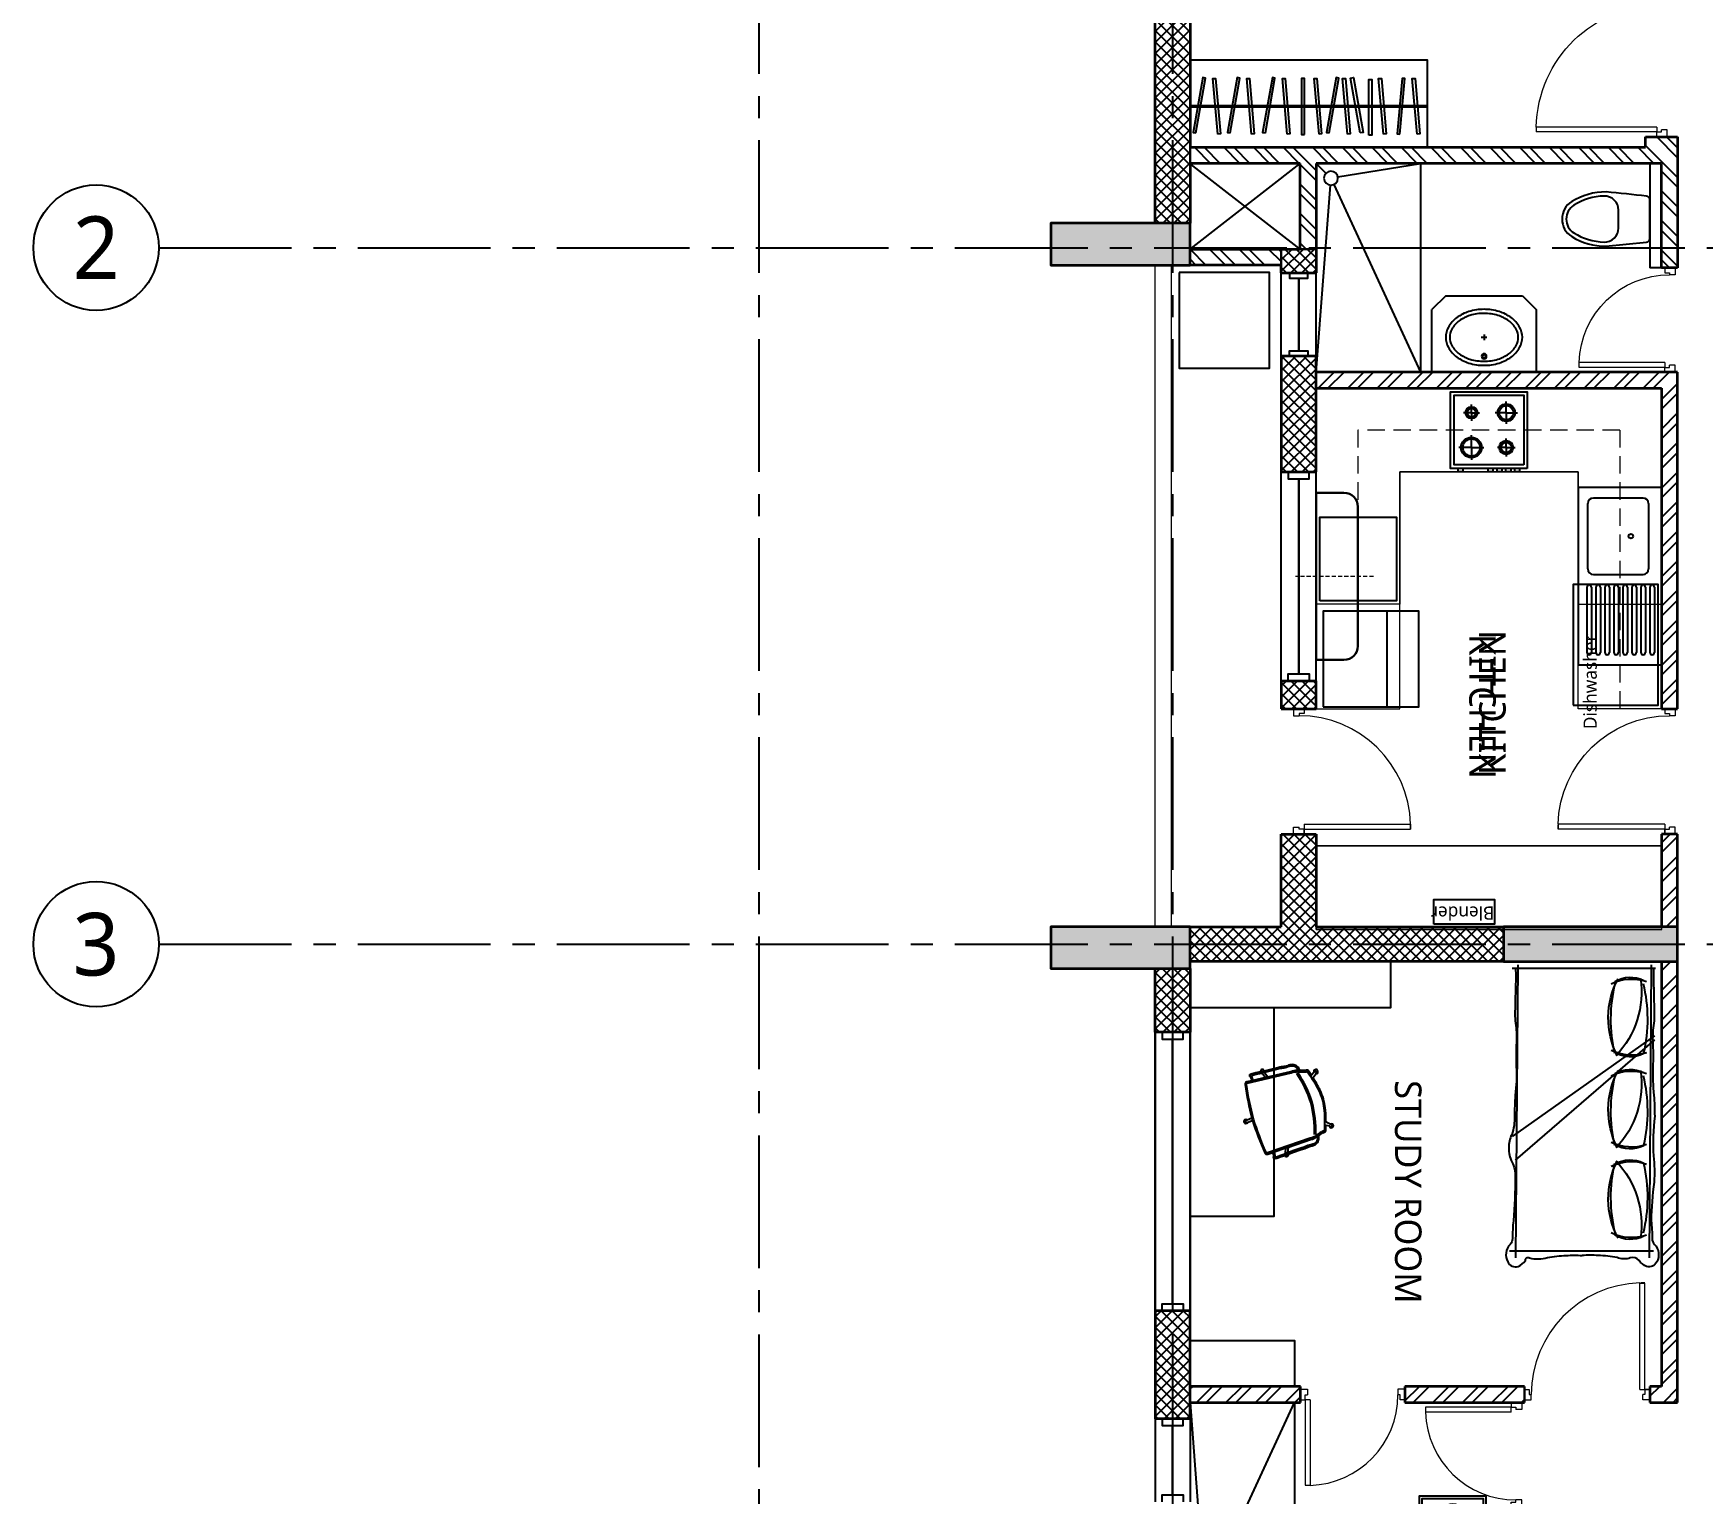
# Model space of a CAD drawing. Header units: millimetres. Extents: x -2409243 to -2334937, y -643723 to -441957.
# Drawn here: x -2367497 to -2355516, y -468162 to -457680 of the extents above; entities that cross this region are included whole.
import ezdxf
from ezdxf.enums import TextEntityAlignment as Align

# ---------------------------------------------------------------- set-up
doc = ezdxf.new("R2010")
doc.units = ezdxf.units.MM
doc.header["$MEASUREMENT"] = 0
for name, pattern in [('CENTER2', [28.575, 19.05, -3.175, 3.175, -3.175]), ('DASHED', [0.75, 0.5, -0.25]), ('DASHED2', [0.375, 0.25, -0.125]), ('HIDDEN', [0.375, 0.25, -0.125])]:
    doc.linetypes.add(name, pattern=pattern)
for name, color, linetype in [('00', 5, 'Continuous'), ('A-Anno-Dims', 7, 'Continuous'), ('A-Anno-Grid Lines', 154, 'Continuous'), ('A-Sanitory', 181, 'Continuous'), ('A-Wall Patt', 8, 'Continuous'), ('A-Window', 4, 'Continuous'), ('Anno_Labels', 7, 'Continuous'), ('S-Conc Patt', 9, 'Continuous'), ('TAGS', 7, 'Continuous')]:
    doc.layers.add(name, color=color, linetype=linetype)
for name, color, linetype, lineweight in [('A-Detail Lines', 8, 'Continuous', 25), ('A-Door', 4, 'Continuous', 9), ('A-DTLS-Elevation', 4, 'Continuous', 25), ('A-Wall Ele', 3, 'Continuous', 20), ('A-Wall Sec', 1, 'Continuous', 30), ('COL', 15, 'Continuous', 25), ('dottd', 7, 'HIDDEN', 13), ('HVAC Units', 60, 'Continuous', 30), ('I-Kitchen App', 252, 'Continuous', 25), ('I-Slabs', 245, 'Continuous', 9), ('S-Concrete', 40, 'Continuous', 30)]:
    doc.layers.add(name, color=color, linetype=linetype, lineweight=lineweight)
doc.layers.add('I-Furniture', color=7, linetype='Continuous', lineweight=25, true_color=0xd17000)
doc.layers.get('A-Anno-Dims').off()
doc.styles.get("Standard").update_dxf_attribs({"font": 'trebuc.ttf'})
pattern_1 = [(45, (-2351525.57, -482115.75), (-106.066, 106.066), []), (45, (-2351454.86, -482115.75), (-106.066, 106.066), [])]
pattern_2 = [(45, (-1525842.6, -761258.91), (-106.066017, 106.066017), []), (45, (-1525771.88, -761258.91), (-106.066017, 106.066017), [])]
pattern_3 = [(135, (-1525842.595, -192126.625), (39.7747564, 39.7747564), []), (45, (-1525842.595, -192126.625), (39.7747564, -39.7747564), [])]

# ---------------------------------------------------------------- blocks, each defined once
blk = doc.blocks.new('Cols Residences')
at = {"layer": 'S-Conc Patt'}
for points in [[(-272, -4479), (28, -4480), (28, -3480), (-272, -3479)], [(4778, -4479), (5078, -4479), (5078, -3479), (4778, -3479)], [(-222, -7979), (28, -7979), (28, -6729), (-222, -6729)]]:
    blk.add_hatch(color=256, dxfattribs=at).paths.add_polyline_path(points)
at = {"layer": 'S-Concrete', "lineweight": 35}
for points in [[(-272, -4479), (28, -4479), (28, -3480), (-272, -3479)], [(4778, -4479), (5078, -4479), (5078, -3479), (4778, -3479)], [(-222, -7979), (28, -7979), (28, -6729), (-222, -6729)]]:
    blk.add_lwpolyline(points, close=True, dxfattribs=at)
blk = doc.blocks.new('Normal Kitcehn Internal Arrangemnt')
at = {"layer": 'I-Slabs'}
for points in [[(-31665, -7557), (-31665, -8157), (-33365, -8157), (-33365, -9437), (-32415, -9437), (-32415, -10037), (-33965, -10037), (-33965, -7557), (-31665, -7557)], [(-30680, -7557), (-30680, -10037), (-30080, -10037), (-30080, -7557), (-30680, -7557)]]:
    blk.add_lwpolyline(points, dxfattribs=at)
blk = doc.blocks.new('ABL_Door_S - 1000 x 2100-11-3 Second Floor Lvl')
at = {"layer": 'A-Door', "color": 5}
for p, q in [((-500, 38), (-450, 38)), ((-500, -38), (-500, 38)), ((-450, 38), (-450, -3)), ((450, 38), (450, -3)), ((500, 38), (450, 38)), ((500, -38), (500, 38)), ((-500, -38), (-465, -38)), ((-465, -3), (-450, -3)), ((-465, -38), (-465, -3)), ((-430, -38), (-465, -38)), ((465, -3), (450, -3)), ((465, -38), (465, -3)), ((500, -38), (465, -38))]:
    blk.add_line(p, q, dxfattribs=at)
at = {"layer": 'A-Door', "color": 5, "lineweight": 18}
for p, q in [((-465, -38), (-465, -902)), ((-430, -38), (-430, -902)), ((-430, -902), (-465, -902))]:
    blk.add_line(p, q, dxfattribs=at)
at = {"layer": 'A-Door'}
blk.add_arc((-450, -3), 900, 271.2733, 0, dxfattribs=at)
blk = doc.blocks.new('ABL_Door_S - 750 x 2100-5-3 Second Floor Lvl')
at = {"layer": 'A-Door', "color": 5, "lineweight": 18}
for p, q in [((-375, 38), (-325, 38)), ((-375, -38), (-375, 38)), ((-325, 38), (-325, -3)), ((325, 38), (325, -3)), ((375, 38), (325, 38)), ((375, -38), (375, 38)), ((-375, -38), (-340, -38)), ((-340, -3), (-325, -3)), ((-340, -38), (-340, -3)), ((-340, -38), (-340, -652)), ((-305, -38), (-340, -38)), ((-305, -38), (-305, -652)), ((340, -3), (325, -3)), ((340, -38), (340, -3)), ((375, -38), (340, -38))]:
    blk.add_line(p, q, dxfattribs=at)
blk.add_lwpolyline([(-340, -652), (-305, -652)], dxfattribs=at)
at = {"layer": 'A-Door', "lineweight": 18}
blk.add_arc((-325, -3), 650, 271.7632, 0, dxfattribs=at)
blk = doc.blocks.new('ABL_Door_S - 900 x 2100-6-3 Second Floor Lvl')
at = {"layer": 'A-Door', "color": 5, "lineweight": 18}
for p, q in [((-450, 37), (-400, 37)), ((-450, -38), (-450, 37)), ((-400, 37), (-400, -3)), ((400, 37), (400, -3)), ((450, 37), (400, 37)), ((450, -38), (450, 37)), ((-450, -38), (-415, -38)), ((-380, -38), (-450, -38)), ((-415, -3), (-400, -3)), ((-415, -38), (-415, -3)), ((-415, -38), (-415, -802)), ((-380, -38), (-380, -802)), ((415, -3), (400, -3)), ((415, -38), (415, -3)), ((450, -38), (415, -38))]:
    blk.add_line(p, q, dxfattribs=at)
blk.add_lwpolyline([(-380, -802), (-415, -802)], dxfattribs=at)
at = {"layer": 'A-Door', "lineweight": 18}
blk.add_arc((-400, -3), 800, 271.4325, 0, dxfattribs=at)
at = {"layer": 'A-Door', "color": 5, "lineweight": 18}
blk.add_arc((-400, -3), 800, 268.9256, 271.0744, dxfattribs=at)
blk = doc.blocks.new('Win 2000 @ 300W')
at = {"layer": 'A-Window', "color": 2, "lineweight": 30}
blk.add_line((1950, -125), (50, -125), dxfattribs=at)
at = {"layer": 'A-Window'}
for points in [[(2000, 0), (0, 0)], [(0, -50), (50, -50), (50, -200), (0, -200)], [(2000, -50), (1950, -50), (1950, -200), (2000, -200)], [(2000, -250), (0, -250)]]:
    blk.add_lwpolyline(points, dxfattribs=at)
blk = doc.blocks.new('Kitchen Win 1500')
at = {"layer": 'A-Window', "color": 2, "lineweight": 30}
blk.add_line((-37322, -4779), (-38722, -4779), dxfattribs=at)
at = {"layer": 'A-Window'}
for points in [[(-37272, -4654), (-38772, -4654)], [(-38772, -4704), (-38722, -4704), (-38722, -4854), (-38772, -4854)], [(-37272, -4704), (-37322, -4704), (-37322, -4854), (-37272, -4854)], [(-37272, -4904), (-38772, -4904)]]:
    blk.add_lwpolyline(points, dxfattribs=at)
blk = doc.blocks.new('tOI WIN 230 WALL')
at = {"layer": 'A-Window', "color": 2, "lineweight": 30}
blk.add_line((-34120, -7402), (-34640, -7402), dxfattribs=at)
at = {"layer": 'A-Window'}
for points in [[(-34080, -7277), (-34680, -7277)], [(-34680, -7337), (-34640, -7337), (-34640, -7467), (-34680, -7467)], [(-34080, -7337), (-34120, -7337), (-34120, -7467), (-34080, -7467)], [(-34080, -7527), (-34680, -7527)]]:
    blk.add_lwpolyline(points, dxfattribs=at)
blk = doc.blocks.new('Grid Head')
blk.add_circle((0, 0), 3)
at = {"layer": 'Anno_Labels'}
blk.add_attdef('GRID_NAME', text='', height=3, dxfattribs=at).set_placement((0, 0), align=Align.MIDDLE_CENTER)
blk = doc.blocks.new('Grid Residences')
at = {"layer": 'A-Anno-Grid Lines', "linetype": 'CENTER2', "ltscale": 50}
for p, q in [((-97, 2923), (-97, -27704)), ((4903, 2923), (4903, -27704)), ((12818, -1384), (-37818, -1384)), ((12818, -4354), (-37818, -4354))]:
    blk.add_line(p, q, dxfattribs=at)
ref = blk.add_blockref('Grid Head', (-97, 3373), dxfattribs=dict(xscale=150, yscale=150, zscale=150, rotation=270))
ref.add_attrib('GRID_NAME', '3', dxfattribs={"height": 450, "rotation": 270}).set_placement((-97, 3373), align=Align.MIDDLE_CENTER)
ref = blk.add_blockref('Grid Head', (4903, 3373), dxfattribs=dict(xscale=150, yscale=150, zscale=150, rotation=270))
ref.add_attrib('GRID_NAME', '2', dxfattribs={"height": 450, "rotation": 270}).set_placement((4903, 3373), align=Align.MIDDLE_CENTER)
blk = doc.blocks.new('s4')
at = {"layer": 'A-Detail Lines'}
for p, q in [((-34965, 58707), (-35580, 59497)), ((-34965, 59496), (-35580, 58707))]:
    blk.add_line(p, q, dxfattribs=at)
blk = doc.blocks.new('Sink TOILET')
for points in [[(1123786, -93318, -0.12976), (1123805, -93245, -0.106426), (1123866, -93176, -0.084431), (1123952, -93133, -0.073534), (1124061, -93117, -0.073534), (1124169, -93133, -0.084431), (1124255, -93176, -0.106426), (1124316, -93245, -0.12976), (1124336, -93318, -0.12976), (1124316, -93391, -0.106426), (1124255, -93460, -0.084431), (1124169, -93503, -0.073534), (1124061, -93519, -0.073534), (1123952, -93503, -0.084431), (1123866, -93460, -0.106426), (1123805, -93391, -0.12976)], [(1123815, -93318, -0.12976), (1123830, -93259, -0.106426), (1123883, -93199, -0.084431), (1123960, -93161, -0.073534), (1124061, -93146, -0.073534), (1124161, -93161, -0.084431), (1124238, -93199, -0.106426), (1124291, -93259, -0.12976), (1124307, -93318, -0.12976), (1124291, -93377, -0.106426), (1124238, -93437, -0.084431), (1124161, -93475, -0.073534), (1124061, -93490, -0.073534), (1123960, -93475, -0.084431), (1123883, -93437, -0.106426), (1123830, -93377, -0.12976)]]:
    blk.add_lwpolyline(points, format="xyb", close=True)
for radius in [17.8, 12.2]:
    blk.add_circle((1124061, -93182), radius)
at = {"layer": 'A-Detail Lines'}
for points in [[(1124041, -93318), (1124081, -93318)], [(1124061, -93338), (1124061, -93298)]]:
    blk.add_lwpolyline(points, dxfattribs=at)
blk = doc.blocks.new('Bt 2')
at = {"layer": 'A-Detail Lines'}
for points in [[(-6764, -11157), (-6662, -12501)], [(-6637, -12506), (-6014, -11157)], [(-6609, -12559), (-6014, -12657)], [(-6764, -12657), (-6694, -12586)]]:
    blk.add_lwpolyline(points, dxfattribs=at)
at = {"layer": 'A-Sanitory', "ltscale": 0.5}
for p, q in [((-5834, -11707), (-5934, -11607)), ((-5284, -11707), (-5184, -11607))]:
    blk.add_line(p, q, dxfattribs=at)
at = {"layer": 'A-Sanitory'}
blk.add_line((-4254, -11907), (-4369, -11907), dxfattribs=at)
for points in [[(-6014, -12657), (-6014, -11157)], [(-4369, -12656), (-4369, -11907)]]:
    blk.add_lwpolyline(points, dxfattribs=at)
at = {"layer": 'A-Sanitory', "ltscale": 0.5}
for points in [[(-5934, -11157), (-5934, -11607)], [(-5184, -11607), (-5184, -11157)], [(-5834, -11707), (-5284, -11707)]]:
    blk.add_lwpolyline(points, dxfattribs=at)
at = {"layer": 'A-Sanitory'}
for points in [[(-4684, -12062), (-4392, -12092, -0.384412), (-4369, -12117), (-4369, -12397, -0.383904), (-4392, -12422, -0.001434), (-4683, -12452, -0.140641), (-4930, -12382, -0.259738), (-4999, -12257, -0.259738), (-4930, -12132, -0.139471)], [(-4594, -12192), (-4594, -12322, -0.422961), (-4697, -12422, -0.13189), (-4914, -12357, -0.259738), (-4969, -12257, -0.259738), (-4914, -12157, -0.13189), (-4697, -12092, -0.422961)]]:
    blk.add_lwpolyline(points, format="xyb", close=True, dxfattribs=at)
blk.add_circle((-6658, -12551), 50, dxfattribs=at)
at = {"layer": 'A-Sanitory', "ltscale": 0.5}
blk.add_blockref('Sink TOILET', (-1129620, 81910), dxfattribs=at)
blk = doc.blocks.new('A$C38537BE3')
at = {"linetype": 'DASHED', "ltscale": 50}
for p, q in [((-65, -185), (-106.7, -185)), ((-65, -215), (-106.7, -215))]:
    blk.add_line(p, q, dxfattribs=at)
for points in [[(-211.7, -420.8), (-148.4, -400, 0.414214), (-106.7, -358.3), (-106.7, -41.7, 0.414214), (-148.4, 0), (-211.7, 20.8, 0.414214), (-253.4, -20.8), (-253.4, -379.2, 0.414214)], [(-211.7, -400), (-148.4, -379.2, 0.414214), (-127.5, -358.3), (-127.5, -41.7, 0.414214), (-148.4, -20.8), (-211.7, 0, 0.414214), (-232.5, -20.8), (-232.5, -379.2, 0.414214)]]:
    blk.add_lwpolyline(points, format="xyb", close=True, dxfattribs=at)
for points in [[(-45, 0), (465, 0), (465, -400), (-45, -400)], [(-30, -15), (450, -15), (450, -385), (-30, -385)]]:
    blk.add_lwpolyline(points, close=True)
blk.add_lwpolyline([(-45, -215), (-65, -215), (-65, -185), (-45, -185)])
blk.add_lwpolyline([(75, -111.7), (344.9, -118.2, -0.899983), (344.9, -280.5), (75.6, -288.2, -0.799392)], format="xyb", close=True)
at = {"layer": 'A-Detail Lines'}
blk.add_lwpolyline([(75.5, -116.7), (344.6, -123.2, -0.897689), (344.6, -275.5), (76.1, -283.2, -0.793494), (75.5, -116.7)], format="xyb", close=True, dxfattribs=at)
at = {"layer": 'S-Conc Patt'}
for p, q in [((75, -111.7), (75, -15)), ((85, -111.9), (85, -15)), ((95, -112.2), (95, -15)), ((105, -112.4), (105, -15)), ((115, -112.7), (115, -15)), ((125, -112.9), (125, -15)), ((135, -113.1), (135, -15)), ((145, -113.4), (145, -15)), ((155, -113.6), (155, -15)), ((165, -113.9), (165, -15)), ((175, -114.1), (175, -15)), ((185, -114.4), (185, -15)), ((195, -114.6), (195, -15)), ((205, -114.8), (205, -15)), ((215, -115.1), (215, -15)), ((225, -115.3), (225, -15)), ((235, -115.6), (235, -15)), ((245, -115.8), (245, -15)), ((255, -116), (255, -15)), ((265, -116.3), (265, -15)), ((275, -116.5), (275, -15)), ((285, -116.8), (285, -15)), ((295, -117), (295, -15)), ((305, -117.3), (305, -15)), ((315, -117.5), (315, -15)), ((325, -117.7), (325, -15)), ((335, -118), (335, -15)), ((345, -118.2), (345, -15)), ((345, -15), (345, -118.2)), ((75, -385), (75, -288)), ((85, -385), (85, -287.8)), ((95, -385), (95, -287.5)), ((105, -385), (105, -287.2)), ((115, -385), (115, -286.9)), ((125, -385), (125, -286.6)), ((135, -385), (135, -286.3)), ((145, -385), (145, -286.1)), ((155, -385), (155, -285.8)), ((165, -385), (165, -285.5)), ((175, -385), (175, -285.2)), ((185, -385), (185, -284.9)), ((195, -385), (195, -284.7)), ((205, -385), (205, -284.4)), ((215, -385), (215, -284.1)), ((225, -385), (225, -283.8)), ((235, -385), (235, -283.5)), ((245, -385), (245, -283.3)), ((255, -385), (255, -283)), ((265, -385), (265, -282.7)), ((275, -385), (275, -282.4)), ((285, -385), (285, -282.1)), ((295, -385), (295, -281.9)), ((305, -385), (305, -281.6)), ((315, -385), (315, -281.3)), ((325, -385), (325, -281)), ((335, -385), (335, -280.7)), ((345, -280.4), (345, -385)), ((345, -385), (345, -280.4))]:
    blk.add_line(p, q, dxfattribs=at)
blk = doc.blocks.new('basin13_pl')
for points in [[(-412, -2, -0.32431), (-229, 275, -0.074195), (-226, 276), (0, 262), (0, -262), (-223, -275, -0.082611), (-232, -273, -0.313325), (-412, -2)], [(-382, 1, -0.373947), (-169, 245, -0.252869), (-89, 186, -0.078211), (-63, 1, -0.070813), (-89, -186, -0.2542), (-169, -244, -0.371653), (-382, 1)]]:
    blk.add_lwpolyline(points, format="xyb", close=True)
at = {"lineweight": -2}
blk.add_circle((-122, 1), 28.8, dxfattribs=at)
blk = doc.blocks.new('Bt 3')
at = {"layer": 'A-Detail Lines'}
for points in [[(-7669, -2262), (-7599, -2333)], [(-7514, -2360), (-6919, -2262)], [(-7669, -3762), (-7567, -2418)], [(-7542, -2414), (-6919, -3762)]]:
    blk.add_lwpolyline(points, dxfattribs=at)
at = {"layer": 'A-Sanitory'}
blk.add_line((-6919, -3762), (-6919, -2207), dxfattribs=at)
blk.add_circle((-7563, -2369), 50, dxfattribs=at)
at = {"layer": 'A-Sanitory', "ltscale": 0.5, "xscale": -0.9999999999999992, "rotation": 270.0525914076156}
blk.add_blockref('basin13_pl', (-6494, -2227), dxfattribs=at)
at = {"layer": 'A-Sanitory', "xscale": 1.199999999999999, "yscale": 1.199999999999999, "zscale": 1.199999999999999, "rotation": 270}
blk.add_blockref('A$C38537BE3', (-5544, -2531), dxfattribs=at)
blk = doc.blocks.new('Toilet Win')
at = {"layer": 'A-Window', "color": 2, "lineweight": 30}
blk.add_line((22742, -8048), (22742, -8548), dxfattribs=at)
at = {"layer": 'A-Window'}
for points in [[(22617, -7998), (22617, -8598)], [(22667, -7998), (22667, -8048), (22817, -8048), (22817, -7998)], [(22867, -7998), (22867, -8598)], [(22667, -8598), (22667, -8548), (22817, -8548), (22817, -8598)]]:
    blk.add_lwpolyline(points, dxfattribs=at)
blk = doc.blocks.new('Int. Un Split')
at = {"layer": 'HVAC Units'}
for p, q in [((-200, 600), (0, 600)), ((0, 600), (0, -600)), ((-300, -500), (-300, 500)), ((0, -600), (-200, -600))]:
    blk.add_line(p, q, dxfattribs=at)
at = {"layer": 'HVAC Units', "color": 8, "linetype": 'DASHED2', "lineweight": 5, "ltscale": 120}
blk.add_line((-412, 0), (148, 0), dxfattribs=at)
at = {"layer": 'HVAC Units'}
for centre, start, end in [((-200, 500), 90, 180), ((-200, -500), 180, 270)]:
    blk.add_arc(centre, 100, start, end, dxfattribs=at)
blk = doc.blocks.new('A$C04D640A0')
blk.add_lwpolyline([(-444, -339), (243, -339), (243, 348), (-444, 348)], close=True)
at = {"layer": 'I-Kitchen App', "linetype": 'Continuous'}
blk.add_line((15, -339), (15, 348), dxfattribs=at)
blk = doc.blocks.new('A$C221E67CA')
at = {"color": 0, "linetype": 'ByBlock'}
for points in [[(-275, 275), (275, 275), (275, -275), (-275, -275)], [(-250, 250), (250, 250), (250, -250), (-250, -250)], [(-183, 298), (-222, 298), (-222, 275), (-183, 275)], [(-120, 298), (-159, 298), (-159, 275), (-120, 275)], [(-57, 298), (-96, 298), (-96, 275), (-57, 275)], [(8, 298), (-31, 298), (-31, 275), (8, 275)], [(223, 298), (185, 298), (185, 275), (223, 275)]]:
    blk.add_lwpolyline(points, close=True, dxfattribs=at)
for centre, radius in [((-124, 125), 50), ((126, 125), 73.7), ((-125, -125), 63.1), ((125, -125), 42.6)]:
    blk.add_circle(centre, radius, dxfattribs=at)
at = {"layer": '00', "linetype": 'ByBlock'}
for p, q in [((-124, 125), (-188, 125)), ((-124, 125), (-124, 189)), ((-124, 125), (-61, 125)), ((-124, 125), (-124, 61)), ((126, 125), (37, 125)), ((126, 125), (126, 214)), ((126, 125), (215, 125)), ((126, 125), (126, 36)), ((-125, -125), (-125, -45)), ((125, -125), (125, -67)), ((-125, -125), (-205, -125)), ((-125, -125), (-45, -125)), ((-125, -125), (-125, -205)), ((125, -125), (67, -125)), ((125, -125), (183, -125)), ((125, -125), (125, -183))]:
    blk.add_line(p, q, dxfattribs=at)
for centre, radius in [((-124, 125), 37.5), ((126, 125), 61.2), ((-125, -125), 50.6), ((125, -125), 30.1)]:
    blk.add_circle(centre, radius, dxfattribs=at)
blk = doc.blocks.new('A$C4AB94E4C')
at = {"layer": 'I-Kitchen App', "linetype": 'Continuous'}
for p, q in [((367, 383), (-908, 383)), ((367, -217), (-908, -217))]:
    blk.add_line(p, q, dxfattribs=at)
at = {"layer": 'I-Kitchen App'}
for p, q in [((-908, -217), (-908, 383)), ((367, -217), (367, 383)), ((-258, 273), (-258, -83)), ((-218, 313), (251, 313)), ((292, 273), (292, -83)), ((251, -123), (-218, -123))]:
    blk.add_line(p, q, dxfattribs=at)
at = {"layer": 'I-Kitchen App', "color": 8}
for p, q in [((-348, 320), (-817, 320)), ((-349, 287), (-817, 287)), ((-349, 255), (-817, 255)), ((-349, 223), (-817, 223)), ((-349, 190), (-817, 190)), ((-349, 158), (-817, 158)), ((-349, 126), (-817, 126)), ((-349, 93), (-817, 93)), ((-349, 61), (-817, 61)), ((-349, 29), (-817, 29)), ((-349, -4), (-817, -4)), ((-349, -36), (-817, -36)), ((-349, -68), (-817, -68)), ((-349, -100), (-817, -100)), ((-349, -133), (-817, -133)), ((-349, -165), (-817, -165))]:
    blk.add_line(p, q, dxfattribs=at)
at = {"layer": 'I-Kitchen App'}
blk.add_circle((17, 4), 16.2, dxfattribs=at)
at = {"layer": 'I-Kitchen App', "color": 8}
for centre, start, end in [((-817, 304), 90, 270), ((-817, 239), 90, 270), ((-349, 304), 270, 90), ((-349, 239), 270, 90), ((-817, 174), 90, 270), ((-817, 110), 90, 270), ((-349, 174), 270, 90), ((-349, 110), 270, 90), ((-817, 45), 90, 270), ((-349, 45), 270, 90), ((-817, -20), 90, 270), ((-817, -84), 90, 270), ((-349, -20), 270, 90), ((-349, -84), 270, 90), ((-817, -149), 90, 270), ((-349, -149), 270, 90)]:
    blk.add_arc(centre, 16.2, start, end, dxfattribs=at)
at = {"layer": 'I-Kitchen App'}
for centre, start, end in [((-218, 273), 90, 180), ((251, 273), 0, 90), ((-218, -83), 180, 270), ((251, -83), 270, 360)]:
    blk.add_arc(centre, 40.4, start, end, dxfattribs=at)
blk = doc.blocks.new('A$C06255299')
at = {"layer": 'dottd', "color": 1, "ltscale": 500}
for p, q in [((860806, -188499), (859556, -188499)), ((860806, -190379), (860806, -188499)), ((860806, -190379), (858806, -190379))]:
    blk.add_line(p, q, dxfattribs=at)
at = {"layer": 'I-Kitchen App', "color": 1}
for points in [[(859580, -188226), (860180, -188226), (860180, -188776), (859580, -188776)], [(857259, -189043), (857437, -189043), (857437, -189480), (857259, -189480)], [(858832, -190044), (858832, -190654), (859697, -190654), (859697, -190044)]]:
    blk.add_lwpolyline(points, close=True, dxfattribs=at)
for name, p, rotation in [('A$C04D640A0', (859158, -188693), 270), ('A$C221E67CA', (860806, -189439), 90)]:
    blk.add_blockref(name, p, dxfattribs=dict(at, rotation=rotation))
blk.add_blockref('A$C4AB94E4C', (860027, -190462), dxfattribs=at)
at = {"layer": 'I-Slabs', "color": 1, "rotation": 180}
blk.add_blockref('Normal Kitcehn Internal Arrangemnt', (827141, -198236), dxfattribs=at)
at = {"layer": 'TAGS', "color": 1}
blk.add_text('Blender', height=95, rotation=90, dxfattribs=at).set_placement((857386, -189478))
for s, height, p in [('KITCHEN', 190, (858331, -189559)), ('Dishwasher', 95, (858659, -190213))]:
    blk.add_text(s, height=height, dxfattribs=at).set_placement(p)
blk = doc.blocks.new('A$C2AB22295')
at = {"layer": 'I-Furniture', "linetype": 'Continuous'}
for p, q in [((-1717, -290), (-12, -290)), ((-1717, -300), (-12, -300))]:
    blk.add_line(p, q, dxfattribs=at)
for points in [[(-1717, 0), (-12, 0), (-12, -625), (-1717, -625)], [(-1675, -103), (-1605, -497), (-1625, -500), (-1694, -106)], [(-1518, -94), (-1553, -493), (-1533, -494), (-1498, -96)], [(-1428, -103), (-1359, -497), (-1379, -500), (-1448, -106)], [(-1276, -94), (-1310, -493), (-1291, -494), (-1256, -96)], [(-1176, -103), (-1107, -497), (-1126, -500), (-1196, -106)], [(-1019, -94), (-1054, -493), (-1034, -494), (-1000, -96)], [(-896, -93), (-896, -493), (-916, -493), (-916, -93)], [(-791, -94), (-826, -493), (-806, -494), (-772, -96)], [(-718, -103), (-648, -497), (-668, -500), (-738, -106)], [(-587, -94), (-622, -493), (-602, -494), (-568, -96)], [(-495, -103), (-564, -497), (-544, -500), (-475, -106)], [(-433, -87), (-433, -487), (-413, -487), (-413, -87)], [(-328, -94), (-363, -493), (-343, -494), (-308, -96)], [(-210, -94), (-175, -493), (-195, -494), (-230, -96)], [(-87, -94), (-122, -493), (-102, -494), (-67, -96)]]:
    blk.add_lwpolyline(points, close=True, dxfattribs=at)
blk = doc.blocks.new('A$C3F9156EF')
at = {"layer": 'I-Furniture', "linetype": 'ByBlock'}
for p, q in [((-17, 2056), (-538, 2056)), ((-479, 0), (-496, 2105)), ((494, 2056), (-17, 2056)), ((479, 0), (463, 2105)), ((502, 538), (-498, 1403)), ((502, 511), (-521, 1233)), ((510, 27), (-521, 27))]:
    blk.add_line(p, q, dxfattribs=at)
for points in [[(-495, 27, -0.005203), (-494, 88, -0.00267), (-499, 317, -0.058958), (-492, 454, 0.038458), (-490, 577, -0.025508), (-490, 732, 0.039412), (-498, 938, -0.016498), (-503, 1088, 0.095063), (-523, 1220, -0.129887), (-544, 1316, -0.123513), (-522, 1416, 0.132991), (-499, 1523, 0.025093), (-511, 1838, -0.026504), (-518, 1967, 0.211134), (-535, 2008, -0.329446), (-552, 2133, -0.37589), (-477, 2166, -0.123892), (-424, 2124, 0.658136), (-396, 2104, -0.141351), (-266, 2102, 0.036442), (-131, 2087, 0.030598), (-17, 2087)], [(495, 27, 0.005203), (494, 88, 0.00267), (499, 317, 0.058958), (492, 454, -0.038458), (490, 577, 0.025508), (490, 732, -0.039412), (498, 938, 0.016498), (503, 1088, -0.037552), (494, 1373, 0.045167), (499, 1561, -0.028501), (478, 1838, 0.026504), (485, 1967, -0.211134), (502, 2008, 0.329446), (518, 2133, 0.37589), (444, 2166, 0.123892), (391, 2124, -0.342539), (328, 2104, 0.192958), (233, 2102, -0.036442), (98, 2087, -0.030598), (-17, 2087)]]:
    blk.add_lwpolyline(points, format="xyb", dxfattribs=at)
for centre, radius, start, end in [((773, 1680), 603, 152.1393, 206.7643), ((337, 1626), 333, 71.2645, 115.9325), ((-252, 1864), 660, 316.4, 8.5855), ((337, 1746), 333, 244.0675, 288.7355), ((773, 1042), 603, 153.2357, 207.8607), ((337, 976), 333, 71.2645, 115.9325), ((-252, 859), 660, 351.4145, 43.6), ((337, 1096), 333, 244.0675, 288.7355), ((773, 382), 603, 153.2357, 207.8607), ((337, 316), 333, 71.2645, 115.9325), ((-252, 198), 660, 351.4145, 43.6), ((337, 436), 333, 244.0675, 288.7355)]:
    blk.add_arc(centre, radius, start, end, dxfattribs=at)
at = {"layer": 'I-Furniture', "color": 0, "linetype": 'ByBlock'}
for centre, radius, start, end in [((1285, 1668), 1096, 166.2913, 192.8573), ((327, 1753), 219, 63.5126, 120.2705), ((-645, 1668), 1096, 347.1427, 13.7087), ((327, 1620), 219, 239.7295, 296.4874), ((327, 1103), 219, 63.5126, 120.2705), ((1285, 1055), 1096, 167.1427, 193.7087), ((-645, 1055), 1096, 346.2913, 12.8573), ((327, 970), 219, 239.7295, 296.4874), ((1285, 394), 1096, 167.1427, 193.7087), ((327, 442), 219, 63.5126, 120.2705), ((-645, 394), 1096, 346.2913, 12.8573), ((327, 309), 219, 239.7295, 296.4874)]:
    blk.add_arc(centre, radius, start, end, dxfattribs=at)
blk = doc.blocks.new('executive study table')
at = {"layer": 'I-Furniture'}
for p, q in [((-171, 533), (-152, 534)), ((-155, 571), (-133, 572)), ((-140, 567), (-139, 571)), ((-171, 7), (-152, 6)), ((-155, -30), (-133, -32)), ((-140, -27), (-139, -31))]:
    blk.add_line(p, q, dxfattribs=at)
for points in [[(-509, 270, -0.04406), (-503, 336, -0.026544), (-480, 437), (-506, 458, -3.638528), (-496, 470), (-474, 457, -0.010397), (-461, 495, -0.318214), (-452, 502, 0.043075), (-444, 502, 0.035302), (-412, 510, 0.013054), (-403, 513, -0.140274), (-393, 546, -0.187796), (-364, 568, -0.087841), (-327, 571, 0.059908), (-291, 573, -0.051364), (-254, 575), (-196, 578), (-157, 580, -1), (-129, 582), (-95, 584), (-77, 585, -0.040528), (-61, 585, 0.019703), (-50, 584, -0.367951), (-46, 580, -0.076399), (-46, 574, -0.223629), (-48, 571, -0.09063), (-48, 571, 0.435593), (-49, 571), (-50, 566, 0.041397), (-52, 552, 0.005779), (-52, 542, 0.01447), (-52, 538), (-15, 540, -0.416429), (3, 524, -0.025896), (23, 280), (60, 277, -3.543521), (59, 262), (23, 262, -0.026019), (3, 16, -0.416429), (-15, 0), (-52, 2, 0.01447), (-52, -2, 0.005779), (-52, -12, 0.041397), (-50, -26), (-49, -31, 0.435593), (-48, -31, -0.09063), (-48, -31, -0.223629), (-46, -34, -0.076399), (-46, -40, -0.367951), (-50, -44, 0.019703), (-61, -44, -0.040528), (-77, -45), (-95, -44), (-129, -42, -1), (-157, -40), (-196, -38), (-254, -35, -0.051364), (-291, -33, 0.059908), (-327, -31, -0.087841), (-364, -28, -0.187796), (-393, -6, -0.140274), (-403, 27, 0.013054), (-412, 30, 0.035302), (-444, 38, 0.043075), (-452, 39, -0.318214), (-461, 45, -0.010397), (-474, 84), (-496, 71, -3.638528), (-506, 82), (-480, 103, -0.026544), (-503, 204, -0.04406)], [(-499, 270, 0.04406), (-494, 206, 0.042095), (-452, 49, -0.042637), (-443, 48, -0.035302), (-409, 40, -0.026112), (-389, 32, 0.070764), (-375, 28), (-352, 25, 0.002232), (-338, 25), (-15, 10, 0.431435), (-7, 17, 0.026929), (13, 270, 0.026929), (-7, 523, 0.431435), (-15, 530), (-338, 515, 0.002232), (-352, 515), (-375, 512, 0.070764), (-389, 508, -0.026112), (-409, 500, -0.035302), (-443, 492, -0.042637), (-452, 492, 0.042095), (-494, 335, 0.04406)], [(-155, 571), (-171, 533), (-339, 525, 0.002292), (-353, 525), (-377, 522, 0.066419), (-392, 517, -0.120179), (-385, 541, -0.187796), (-362, 558, -0.087841), (-328, 561, 0.059908), (-289, 563, -0.052112), (-254, 565), (-195, 568)], [(-152, 534), (-62, 538, -0.01546), (-62, 542, -0.005779), (-62, 552, -0.041397), (-59, 569), (-58, 573, -0.044554), (-58, 574, -0.006403), (-62, 575, 0.040528), (-77, 575), (-94, 574), (-133, 572, -0.154174), (-140, 567)], [(-155, -30), (-171, 7), (-339, 15, -0.002292), (-353, 15), (-377, 19, -0.066419), (-392, 23, 0.120179), (-385, -1, 0.187796), (-362, -18, 0.087841), (-328, -21, -0.059908), (-289, -23, 0.052112), (-254, -25), (-195, -28)], [(-152, 6), (-62, 2, 0.01546), (-62, -2, 0.005779), (-62, -12, 0.041397), (-59, -28), (-58, -32, 0.044554), (-58, -34, 0.006403), (-62, -34, -0.040528), (-77, -35), (-94, -34), (-133, -32, 0.154174), (-140, -27)]]:
    blk.add_lwpolyline(points, format="xyb", close=True, dxfattribs=at)
for points in [[(-385, 39, -0.074007), (-425, 270, -0.074007), (-385, 501)], [(-376, 42, -0.073942), (-415, 270, -0.073942), (-376, 498)], [(-496, 470), (-505, 475, 0.915293), (-514, 464), (-506, 458)], [(23, 270, -0.000012), (23, 270, -0.000012)], [(60, 277), (69, 277, -0.745022), (68, 262), (59, 262)], [(-496, 71), (-505, 65, -0.915293), (-514, 77), (-506, 82)]]:
    blk.add_lwpolyline(points, format="xyb", dxfattribs=at)
for points in [[(-157, 580), (-129, 582)], [(-157, -40), (-129, -42)]]:
    blk.add_lwpolyline(points, dxfattribs=at)
at = {"layer": 'I-Furniture', "elevation": -950}
blk.add_lwpolyline([(24, 262, 0.001894), (23, 280, 0.000296)], format="xyb", dxfattribs=at)

msp = doc.modelspace()

# ---------------------------------------------------------------- hatches: boundary and pattern name
at = {"layer": 'A-Wall Patt'}
h = msp.add_hatch(dxfattribs=at)
h.set_pattern_fill('ANSI37', color=256, scale=450, angle=180, style=0)
h.set_pattern_definition(pattern_3)
h.paths.add_polyline_path([(-2359194.9, -457395.3), (-2359194.9, -459042.8), (-2359444.9, -459042.8), (-2359444.9, -457395.3)])
h = msp.add_hatch(dxfattribs=at)
h.set_pattern_fill('ANSI32', color=256, scale=400, style=0)
h.set_pattern_definition([(315, (-1525842.6, -192126.63), (-106.066017, -106.066017), []), (315, (-1525771.88, -192126.63), (-106.066017, -106.066017), [])])
h.paths.add_polyline_path([(-2358289.9, -459226.8), (-2358404.9, -459226.8), (-2358404.9, -458612.8), (-2359193.9, -458612.8), (-2359193.9, -458497.8), (-2355924.9, -458497.8), (-2355924.9, -458422.8), (-2355694.9, -458422.8), (-2355694.9, -459362.8), (-2355809.9, -459362.8), (-2355809.9, -458612.8), (-2358289.9, -458612.8)])
h = msp.add_hatch(dxfattribs=at)
h.set_pattern_fill('ANSI32', color=256, scale=400, style=0)
h.set_pattern_definition([(315, (-2359284.96, -458574.1), (-106.066, -106.066), []), (315, (-2359214.25, -458574.1), (-106.066, -106.066), [])])
h.paths.add_polyline_path([(-2358540.9, -459227.8), (-2358540.9, -459342.8), (-2359194.9, -459342.8), (-2359194.9, -459227.8)])
h = msp.add_hatch(dxfattribs=at)
h.set_pattern_fill('ANSI37', color=256, scale=450, angle=180, style=0)
h.set_pattern_definition(pattern_3)
h.paths.add_polyline_path([(-2358539.9, -459397.8), (-2358289.9, -459397.8), (-2358289.9, -459227.8), (-2358539.9, -459227.8)])
h = msp.add_hatch(dxfattribs=at)
h.set_pattern_fill('ANSI37', color=256, scale=450, angle=180, style=0)
h.set_pattern_definition(pattern_3)
h.paths.add_polyline_path([(-2358289.9, -459997.8), (-2358289.9, -460827.8), (-2358539.9, -460827.8), (-2358539.9, -459997.8)])
h = msp.add_hatch(dxfattribs=at)
h.set_pattern_fill('ANSI32', color=256, scale=400, style=0)
h.set_pattern_definition(pattern_1)
h.paths.add_polyline_path([(-2358179.4, -460112.8), (-2358232.8, -460112.8), (-2358289.9, -460112.8), (-2358289.9, -460227.8), (-2355809.9, -460227.8), (-2355809.9, -462527.8), (-2355694.9, -462527.8), (-2355694.9, -460112.8)])
h = msp.add_hatch(dxfattribs=at)
h.set_pattern_fill('ANSI37', color=256, scale=450, angle=180, style=0)
h.set_pattern_definition([(225, (-1525842.595, -761258.91), (39.7747564, -39.7747564), []), (315, (-1525842.595, -761258.91), (39.7747564, 39.7747564), [])])
h.paths.add_polyline_path([(-2358289.9, -462327.8), (-2358539.9, -462327.8), (-2358539.9, -462527.8), (-2358289.9, -462527.8)])
h = msp.add_hatch(dxfattribs=at)
h.set_pattern_fill('ANSI37', color=256, scale=450, angle=180, style=0)
h.set_pattern_definition(pattern_3)
h.paths.add_polyline_path([(-2358289.9, -463427.8), (-2358289.9, -464092.8), (-2356944.9, -464092.8), (-2356944.9, -464342.8), (-2358289.9, -464342.8), (-2359194.5, -464342.8), (-2359194.5, -464092.8), (-2358539.9, -464092.8), (-2358539.9, -463427.8)])
h = msp.add_hatch(dxfattribs=at)
h.set_pattern_fill('ANSI32', color=256, scale=400, style=0)
h.set_pattern_definition(pattern_1)
h.paths.add_polyline_path([(-2355809.9, -463427.8), (-2355809.9, -464092.8), (-2355694.9, -464092.8), (-2355694.9, -463427.8)])
h = msp.add_hatch(dxfattribs=at)
h.set_pattern_fill('ANSI37', color=256, scale=450, angle=180, style=0)
h.set_pattern_definition(pattern_3)
h.paths.add_polyline_path([(-2359194.9, -464392.8), (-2359444.9, -464392.8), (-2359444.9, -464850.3), (-2359194.9, -464850.3)])
h = msp.add_hatch(dxfattribs=at)
h.set_pattern_fill('ANSI32', color=256, scale=400, style=0)
h.set_pattern_definition(pattern_1)
h.paths.add_polyline_path([(-2355809.9, -464342.8), (-2355809.9, -467392.8), (-2355809.9, -467507.8), (-2355694.9, -467507.8), (-2355694.9, -464342.8)])
h = msp.add_hatch(dxfattribs=at)
h.set_pattern_fill('ANSI37', color=256, scale=450, angle=180, style=0)
h.set_pattern_definition(pattern_3)
h.paths.add_polyline_path([(-2359194.9, -466850.3), (-2359194.9, -467622.4), (-2359444.9, -467622.4), (-2359444.9, -466850.3)])
h = msp.add_hatch(dxfattribs=at)
h.set_pattern_fill('ANSI32', color=256, scale=400, style=0)
h.set_pattern_definition(pattern_2)
h.paths.add_polyline_path([(-2359193.9, -467507.8), (-2359193.9, -467392.8), (-2358402.4, -467392.8), (-2358402.4, -467507.8)])
h = msp.add_hatch(dxfattribs=at)
h.set_pattern_fill('ANSI32', color=256, scale=400, style=0)
h.set_pattern_definition(pattern_2)
h.paths.add_polyline_path([(-2356794.9, -468257.8), (-2356909.9, -468257.8), (-2356909.9, -469041.8), (-2356794.9, -469041.8)])
h.paths.add_polyline_path([(-2357652.4, -467507.8), (-2356794.9, -467507.8), (-2356794.9, -467392.8), (-2357652.4, -467392.8)])
h = msp.add_hatch(dxfattribs=at)
h.set_pattern_fill('ANSI32', color=256, scale=400, style=0)
h.set_pattern_definition(pattern_1)
h.paths.add_polyline_path([(-2355894.9, -467507.8), (-2355809.9, -467507.8), (-2355809.9, -467392.8), (-2355894.9, -467392.8)], flags=0)

# ---------------------------------------------------------------- linework, layer by layer
at = {"layer": 'A-Wall Ele'}
for p, q in [((-2359444.9, -464092.8), (-2359444.9, -459342.8)), ((-2359444.9, -464092.8), (-2359444.9, -459342.8)), ((-2359329.9, -459342.8), (-2359329.9, -464092.8)), ((-2359329.9, -459342.8), (-2359329.9, -464092.8))]:
    msp.add_line(p, q, dxfattribs=at)
at = {"layer": 'A-Wall Sec', "lineweight": 35}
for p, q in [((-2359444.9, -459042.8), (-2359444.9, -457395.3)), ((-2359444.9, -459042.8), (-2359444.9, -457395.3)), ((-2359194.9, -457395.3), (-2359194.9, -458497.8)), ((-2359194.9, -457395.3), (-2359194.9, -458497.8)), ((-2359194.9, -458497.8), (-2355924.9, -458497.8)), ((-2359194.9, -458497.8), (-2355924.9, -458497.8)), ((-2355924.9, -458497.8), (-2355924.9, -458422.8)), ((-2355924.9, -458422.8), (-2355694.9, -458422.8)), ((-2355924.9, -458497.8), (-2355924.9, -458422.8)), ((-2355924.9, -458422.8), (-2355694.9, -458422.8)), ((-2355694.9, -458422.8), (-2355694.9, -459362.8)), ((-2355694.9, -458422.8), (-2355694.9, -459362.8)), ((-2358404.9, -458612.8), (-2359194.9, -458612.8)), ((-2359194.9, -458612.8), (-2359194.9, -459042.8)), ((-2358404.9, -458612.8), (-2359194.9, -458612.8)), ((-2359194.9, -458612.8), (-2359194.9, -459042.8)), ((-2358404.9, -459227.8), (-2358404.9, -458612.8)), ((-2358404.9, -459227.8), (-2358404.9, -458612.8)), ((-2355809.9, -458612.8), (-2358289.9, -458612.8)), ((-2358289.9, -458612.8), (-2358289.9, -459397.8)), ((-2355809.9, -458612.8), (-2358289.9, -458612.8)), ((-2358289.9, -458612.8), (-2358289.9, -459397.8)), ((-2355809.9, -459362.8), (-2355809.9, -458612.8)), ((-2355809.9, -459362.8), (-2355809.9, -458612.8)), ((-2359194.5, -459227.8), (-2358404.9, -459227.8)), ((-2359194.5, -459227.8), (-2358404.9, -459227.8)), ((-2358539.9, -459342.8), (-2359194.9, -459342.8)), ((-2358539.9, -459342.8), (-2359194.9, -459342.8)), ((-2358539.9, -459397.8), (-2358539.9, -459342.8)), ((-2358539.9, -459397.8), (-2358539.9, -459342.8)), ((-2355694.9, -459362.8), (-2355809.9, -459362.8)), ((-2355694.9, -459362.8), (-2355809.9, -459362.8)), ((-2358539.9, -459397.8), (-2358289.9, -459397.8)), ((-2358539.9, -459397.8), (-2358289.9, -459397.8)), ((-2358539.9, -459997.8), (-2358539.9, -460827.8)), ((-2358289.9, -459997.8), (-2358539.9, -459997.8)), ((-2358539.9, -459997.8), (-2358539.9, -460827.8)), ((-2358289.9, -459997.8), (-2358539.9, -459997.8)), ((-2358289.9, -460827.8), (-2358289.9, -459997.8)), ((-2358289.9, -460827.8), (-2358289.9, -459997.8)), ((-2355694.9, -460112.8), (-2358289.9, -460112.8)), ((-2355694.9, -460112.8), (-2358289.9, -460112.8)), ((-2355694.9, -462527.8), (-2355694.9, -460112.8)), ((-2355694.9, -462527.8), (-2355694.9, -460112.8)), ((-2358289.9, -460227.8), (-2355809.9, -460227.8)), ((-2358289.9, -460227.8), (-2355809.9, -460227.8)), ((-2355809.9, -460227.8), (-2355809.9, -462527.8)), ((-2355809.9, -460227.8), (-2355809.9, -462527.8)), ((-2358539.9, -460827.8), (-2358289.9, -460827.8)), ((-2358539.9, -460827.8), (-2358289.9, -460827.8)), ((-2358539.9, -462327.8), (-2358539.9, -462527.8)), ((-2358539.9, -462327.8), (-2358289.9, -462327.8)), ((-2358539.9, -462327.8), (-2358539.9, -462527.8)), ((-2358539.9, -462327.8), (-2358289.9, -462327.8)), ((-2358289.9, -462527.8), (-2358289.9, -462327.8)), ((-2358289.9, -462527.8), (-2358289.9, -462327.8)), ((-2358539.9, -462527.8), (-2358289.9, -462527.8)), ((-2358539.9, -462527.8), (-2358289.9, -462527.8)), ((-2355809.9, -462527.8), (-2355694.9, -462527.8)), ((-2355809.9, -462527.8), (-2355694.9, -462527.8)), ((-2358539.9, -464092.8), (-2358539.9, -463427.8)), ((-2358539.9, -463427.8), (-2358289.9, -463427.8)), ((-2358539.9, -464092.8), (-2358539.9, -463427.8)), ((-2358539.9, -463427.8), (-2358289.9, -463427.8)), ((-2358289.9, -463427.8), (-2358289.9, -464092.8)), ((-2358289.9, -463427.8), (-2358289.9, -464092.8)), ((-2355809.9, -463427.8), (-2355809.9, -464092.8)), ((-2355694.9, -463427.8), (-2355809.9, -463427.8)), ((-2355809.9, -463427.8), (-2355809.9, -464092.8)), ((-2355694.9, -463427.8), (-2355809.9, -463427.8)), ((-2355694.9, -464092.8), (-2355694.9, -463427.8)), ((-2355694.9, -464092.8), (-2355694.9, -463427.8)), ((-2359194.5, -464092.8), (-2358539.9, -464092.8)), ((-2359194.5, -464092.8), (-2358539.9, -464092.8)), ((-2358289.9, -464092.8), (-2356944.9, -464092.8)), ((-2358289.9, -464092.8), (-2356944.9, -464092.8)), ((-2359444.9, -464850.3), (-2359444.9, -464392.8)), ((-2359444.9, -464850.3), (-2359444.9, -464392.8)), ((-2359194.9, -464392.8), (-2359194.9, -464850.3)), ((-2359194.9, -464392.8), (-2359194.9, -464850.3)), ((-2356944.9, -464342.8), (-2359194.5, -464342.8)), ((-2356944.9, -464342.8), (-2359194.5, -464342.8)), ((-2355809.9, -464342.8), (-2355809.9, -467392.8)), ((-2355809.9, -464342.8), (-2355809.9, -467392.8)), ((-2355694.9, -467507.8), (-2355694.9, -464342.8)), ((-2355694.9, -467507.8), (-2355694.9, -464342.8)), ((-2359194.9, -464850.3), (-2359444.9, -464850.3)), ((-2359194.9, -464850.3), (-2359444.9, -464850.3)), ((-2359194.9, -466850.3), (-2359444.9, -466850.3)), ((-2359194.9, -466850.3), (-2359444.9, -466850.3)), ((-2359194.9, -467392.8), (-2359194.9, -466850.3)), ((-2359194.9, -467392.8), (-2359194.9, -466850.3)), ((-2358402.4, -467392.8), (-2359194.9, -467392.8)), ((-2358402.4, -467392.8), (-2359194.9, -467392.8)), ((-2359194.9, -467507.8), (-2358402.4, -467507.8)), ((-2359194.9, -467507.8), (-2358402.4, -467507.8)), ((-2358402.4, -467507.8), (-2358402.4, -467392.8)), ((-2358402.4, -467507.8), (-2358402.4, -467392.8)), ((-2356794.9, -467392.8), (-2357652.4, -467392.8)), ((-2357652.4, -467392.8), (-2357652.4, -467507.8)), ((-2356794.9, -467392.8), (-2357652.4, -467392.8)), ((-2357652.4, -467392.8), (-2357652.4, -467507.8)), ((-2357652.4, -467507.8), (-2356794.9, -467507.8)), ((-2357652.4, -467507.8), (-2356794.9, -467507.8)), ((-2355809.9, -467392.8), (-2355894.9, -467392.8)), ((-2355894.9, -467392.8), (-2355894.9, -467507.8)), ((-2355809.9, -467392.8), (-2355894.9, -467392.8)), ((-2355894.9, -467392.8), (-2355894.9, -467507.8)), ((-2355894.9, -467507.8), (-2355694.9, -467507.8)), ((-2355894.9, -467507.8), (-2355694.9, -467507.8))]:
    msp.add_line(p, q, dxfattribs=at)
at = {"layer": 'A-Wall Sec'}
for p, q in [((-2359194.9, -458612.8), (-2359194.9, -458497.8)), ((-2359194.9, -458612.8), (-2359194.9, -458497.8)), ((-2358539.9, -459342.8), (-2358539.9, -459227.8)), ((-2358539.9, -459342.8), (-2358539.9, -459227.8)), ((-2358404.9, -459227.8), (-2358289.9, -459227.8)), ((-2358404.9, -459227.8), (-2358289.9, -459227.8))]:
    msp.add_line(p, q, dxfattribs=at)
at = {"layer": 'A-Wall Sec', "lineweight": 35}
msp.add_lwpolyline([(-2359444.9, -466850.3), (-2359444.9, -467622.4), (-2359194.9, -467622.4), (-2359194.9, -467392.8)], dxfattribs=at)
msp.add_lwpolyline([(-2359444.9, -466850.3), (-2359444.9, -467622.4), (-2359194.9, -467622.4), (-2359194.9, -467392.8)], dxfattribs=at)
at = {"layer": 'A-Wall Sec'}
msp.add_lwpolyline([(-2356794.9, -467392.8), (-2356794.9, -467507.8)], dxfattribs=at)
msp.add_lwpolyline([(-2356794.9, -467392.8), (-2356794.9, -467507.8)], dxfattribs=at)
at = {"layer": 'COL'}
for points in [[(-2360194.9, -459042.8), (-2360194.9, -459342.8), (-2359194.9, -459342.8), (-2359194.9, -459042.8)], [(-2360194.9, -464092.8), (-2360194.9, -464392.8), (-2359194.9, -464392.8), (-2359194.9, -464092.8)], [(-2356944.9, -464092.8), (-2356944.9, -464342.8), (-2355694.9, -464342.8), (-2355694.9, -464092.8)]]:
    msp.add_lwpolyline(points, close=True, dxfattribs=at)
at = {"layer": 'I-Furniture'}
msp.add_lwpolyline([(-2359272, -459397.4), (-2359272, -460083.2), (-2358624.3, -460083.2), (-2358624.3, -459397.4)], close=True, dxfattribs=at)
for points in [[(-2359194.5, -464672.8), (-2357754.3, -464672.8), (-2357754.2, -464342.8)], [(-2358594.5, -464672.8), (-2358594.5, -466172.8), (-2359194.9, -466172.8)], [(-2359194.9, -467062.8), (-2358444.4, -467062.8), (-2358444.4, -467392.8)]]:
    msp.add_lwpolyline(points, dxfattribs=at)
at = {"layer": 'S-Concrete', "lineweight": 35}
for points in [[(-2359194.9, -459342.8), (-2359194.9, -459042.8), (-2360194.9, -459042.8), (-2360194.9, -459342.8)], [(-2359194.9, -464392.8), (-2359194.9, -464092.8), (-2360194.5, -464092.8), (-2360194.9, -464392.8)], [(-2355694.9, -464342.8), (-2355694.9, -464092.8), (-2356944.9, -464092.8), (-2356944.9, -464342.8)]]:
    msp.add_lwpolyline(points, close=True, dxfattribs=at)

# ---------------------------------------------------------------- block references
at = {"rotation": 90}
msp.add_blockref('A$C06255299', (-2546488.7, -1321333.7), dxfattribs=at)
at = {"layer": 'A-Anno-Dims', "xscale": -1, "rotation": 90}
for name, p in [('tOI WIN 230 WALL', (-2365817.1, -494077.8)), ('tOI WIN 230 WALL', (-2365817.1, -494077.8)), ('Kitchen Win 1500', (-2363194.2, -499600.3)), ('Kitchen Win 1500', (-2363194.2, -499600.3))]:
    msp.add_blockref(name, p, dxfattribs=at)
at = {"layer": 'A-Anno-Grid Lines', "rotation": 90}
msp.add_blockref('Grid Residences', (-2363674.2, -464121.2), dxfattribs=at)
at = {"layer": 'A-Anno-Grid Lines', "xscale": -1, "rotation": 90}
msp.add_blockref('Win 2000 @ 300W', (-2359444.9, -464850.3), dxfattribs=at)
msp.add_blockref('Win 2000 @ 300W', (-2359444.9, -464850.3), dxfattribs=at)
at = {"layer": 'A-Detail Lines', "xscale": -1}
for name, p, rotation in [('s4', (-2299698.3, -494192.8), 90), ('s4', (-2299698.3, -494192.8), 90), ('Bt 2', (-2351525.6, -471269.8), 180), ('Bt 2', (-2351525.6, -471269.8), 180), ('Bt 3', (-2351525.6, -471270.2), 180)]:
    msp.add_blockref(name, p, dxfattribs=dict(at, rotation=rotation))
at = {"layer": 'A-Door', "xscale": -1, "rotation": 270}
for name, p in [('ABL_Door_S - 1000 x 2100-11-3 Second Floor Lvl', (-2355807.4, -457922.8)), ('ABL_Door_S - 1000 x 2100-11-3 Second Floor Lvl', (-2355807.4, -457922.8)), ('ABL_Door_S - 750 x 2100-5-3 Second Floor Lvl', (-2355749.9, -459737.8)), ('ABL_Door_S - 750 x 2100-5-3 Second Floor Lvl', (-2355749.9, -459737.8)), ('ABL_Door_S - 900 x 2100-6-3 Second Floor Lvl', (-2355749.9, -462977.8)), ('ABL_Door_S - 900 x 2100-6-3 Second Floor Lvl', (-2355749.9, -462977.8))]:
    msp.add_blockref(name, p, dxfattribs=at)
at = {"layer": 'A-Door'}
for name, p, rotation in [('ABL_Door_S - 900 x 2100-6-3 Second Floor Lvl', (-2358414.9, -462977.8), 90), ('ABL_Door_S - 900 x 2100-6-3 Second Floor Lvl', (-2358414.9, -462977.8), 90), ('ABL_Door_S - 900 x 2100-6-3 Second Floor Lvl', (-2356345.3, -467452.8), 180), ('ABL_Door_S - 900 x 2100-6-3 Second Floor Lvl', (-2356345.3, -467452.8), 180), ('ABL_Door_S - 750 x 2100-5-3 Second Floor Lvl', (-2356852.4, -467882.8), 270), ('ABL_Door_S - 750 x 2100-5-3 Second Floor Lvl', (-2356852.4, -467882.8), 270)]:
    msp.add_blockref(name, p, dxfattribs=dict(at, rotation=rotation))
msp.add_blockref('ABL_Door_S - 750 x 2100-5-3 Second Floor Lvl', (-2358027.4, -467450.3), dxfattribs=at)
msp.add_blockref('ABL_Door_S - 750 x 2100-5-3 Second Floor Lvl', (-2358027.4, -467450.3), dxfattribs=at)
at = {"layer": 'A-DTLS-Elevation', "rotation": 90}
msp.add_blockref('Win 2000 @ 300W', (-2359444.9, -466850.3), dxfattribs=at)
at = {"layer": 'A-Wall Ele'}
msp.add_blockref('Toilet Win', (-2382062, -459624.3), dxfattribs=at)
msp.add_blockref('Toilet Win', (-2382062, -459624.3), dxfattribs=at)
at = {"layer": 'HVAC Units', "xscale": -1}
msp.add_blockref('Int. Un Split', (-2358289.9, -461577.8), dxfattribs=at)
msp.add_blockref('Int. Un Split', (-2358289.9, -461577.8), dxfattribs=at)
at = {"layer": 'I-Furniture', "xscale": -1}
for name, p, rotation in [('A$C2AB22295', (-2357478.2, -458497.7), 180), ('A$C3F9156EF', (-2356362.9, -464365.7, -450), 180), ('executive study table', (-2358651.1, -465729.9, -500), 16.20229613010794)]:
    msp.add_blockref(name, p, dxfattribs=dict(at, rotation=rotation))
at = {"layer": 'I-Slabs', "xscale": -1, "rotation": 90}
msp.add_blockref('Normal Kitcehn Internal Arrangemnt', (-2365847.1, -494192.8), dxfattribs=at)
msp.add_blockref('Normal Kitcehn Internal Arrangemnt', (-2365847.1, -494192.8), dxfattribs=at)
at = {"layer": 'S-Concrete', "rotation": 90}
msp.add_blockref('Cols Residences', (-2363674.2, -464121.2), dxfattribs=at)

# ---------------------------------------------------------------- texts
at = {"layer": 'TAGS'}
for s, p in [('KITCHEN', (-2357190.5, -461991.7)), ('STUDY ROOM', (-2357723.7, -465194))]:
    msp.add_text(s, height=189.95, rotation=270, dxfattribs=at).set_placement(p)

doc.saveas('drawing.dxf')
